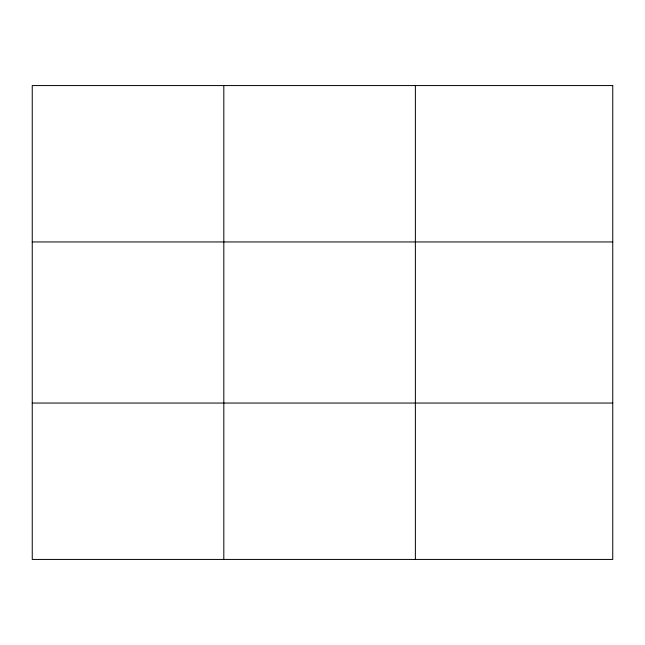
<?xml version="1.0" encoding="UTF-8"?>
<svg xmlns="http://www.w3.org/2000/svg" width="645" height="645" viewBox="0 0 645 645"><rect width="100%" height="100%" fill="white"/><g stroke="black" fill="none" stroke-linecap="round" stroke-linejoin="round"><path stroke-width="0.97" d="M223.815 85.567L223.815 559.433M415.38 85.567L415.38 559.433M32.25 241.948L612.75 241.948M32.25 403.052L612.75 403.052M612.75 85.567L612.75 559.433L32.25 559.433L32.25 85.567L612.75 85.567"/></g></svg>
